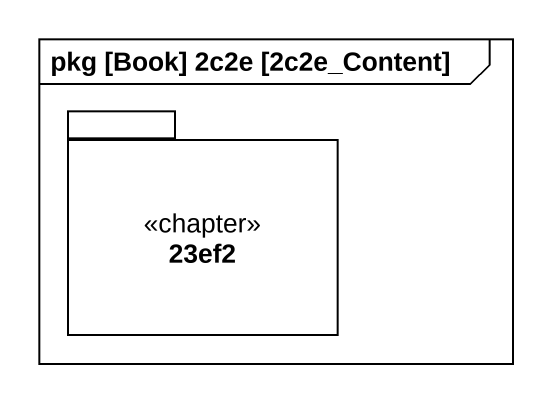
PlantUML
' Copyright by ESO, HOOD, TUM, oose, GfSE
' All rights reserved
@startuml
mainframe pkg [Book] 2c2e [2c2e_Content]
package "23ef2" as p23ef2 <<chapter>> {
}
@enduml
